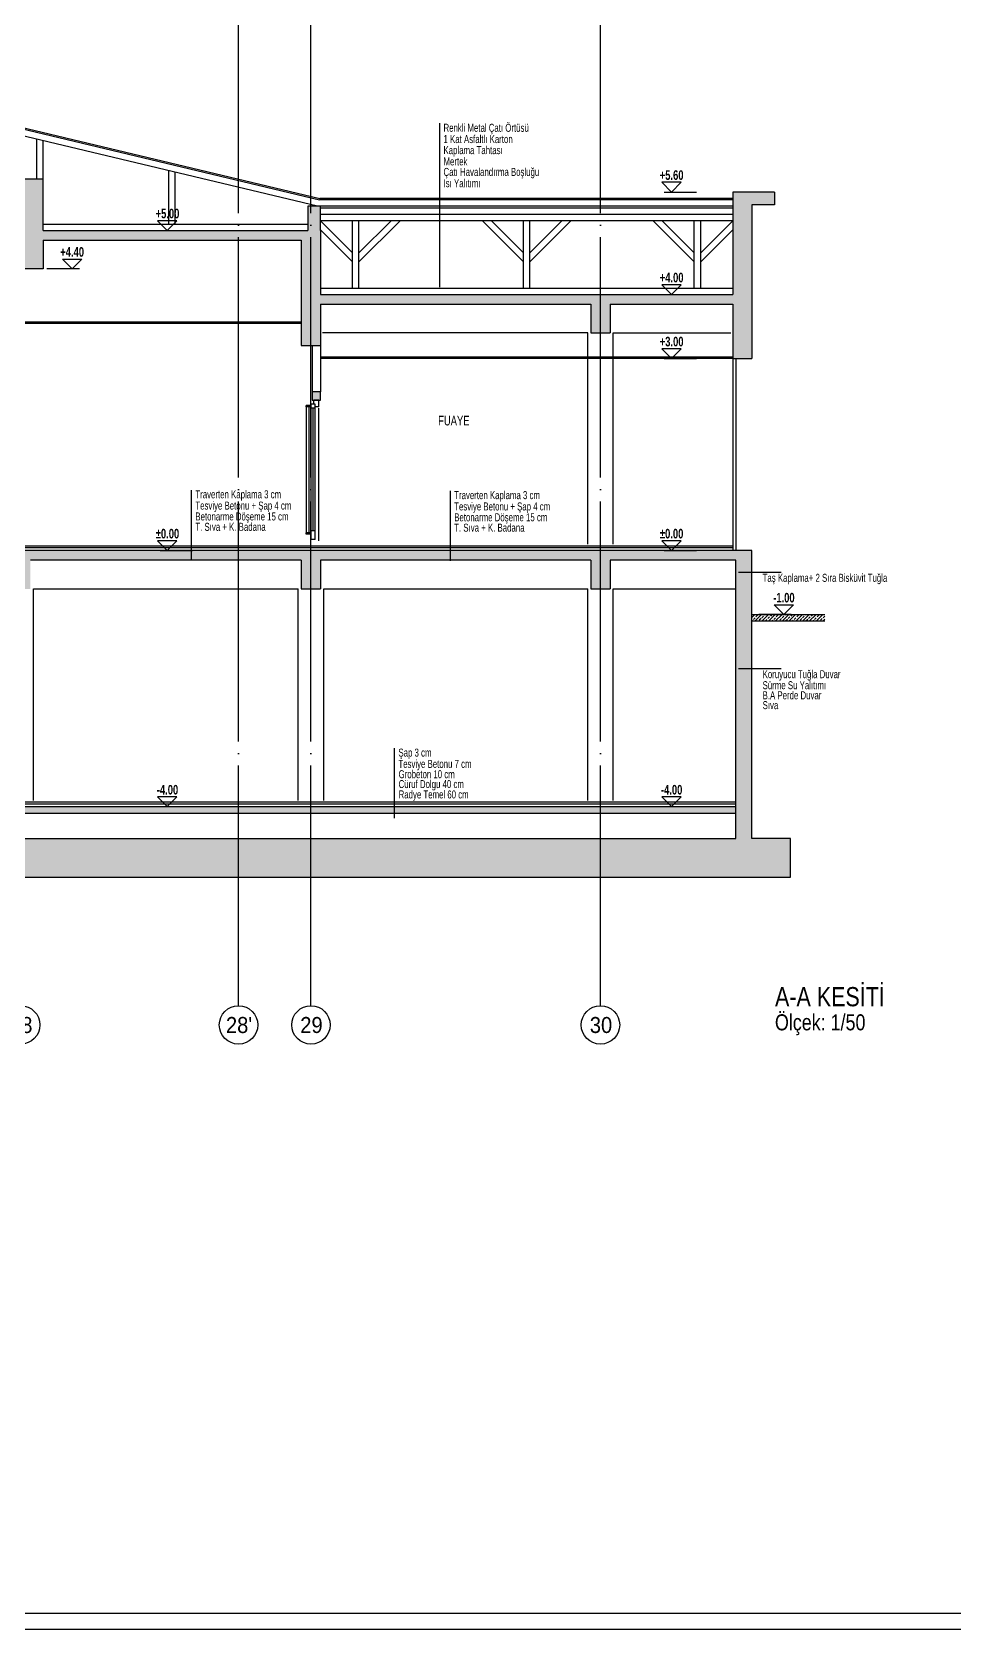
# Model space of a CAD drawing. Extents: x 460786 to 545292, y 30998 to 41694.
# Drawn here: x 514588 to 516027, y 37194 to 39688 of the extents above; entities that cross this region are included whole.
import ezdxf
from ezdxf.enums import TextEntityAlignment as Align

# ---------------------------------------------------------------- set-up
doc = ezdxf.new("R2010")
doc.units = 0
doc.header["$LTSCALE"] = 50
doc.header["$MEASUREMENT"] = 0
doc.linetypes.add('DASHDOT', pattern=[5.5, 5, -0.25, 0, -0.25])
doc.layers.get('0').update_dxf_attribs({"linetype": 'CONTINUOUS'})
for name, color, linetype in [('A-Aks Balonu', 2, 'CONTINUOUS'), ('A-Aks Dikey', 12, 'DASHDOT'), ('A-Asmatavan Alçıpan', 23, 'CONTINUOUS'), ('A-Betonarme', 6, 'CONTINUOUS'), ('A-Cam', 160, 'CONTINUOUS'), ('A-Duvar', 7, 'CONTINUOUS'), ('A-Gör 2', 40, 'CONTINUOUS'), ('A-Gör 3', 25, 'CONTINUOUS'), ('A-Gör 4', 75, 'CONTINUOUS'), ('A-Kaplama', 133, 'CONTINUOUS'), ('A-Kapı Kulp', 40, 'CONTINUOUS'), ('A-Kot', 3, 'CONTINUOUS'), ('A-Lejant', 23, 'CONTINUOUS'), ('A-Malzeme', 32, 'CONTINUOUS'), ('A-Poz-Kapı', 4, 'CONTINUOUS'), ('A-Tarama 1', 9, 'CONTINUOUS'), ('A-Yazı 1', 200, 'CONTINUOUS'), ('A-Yazı 3', 6, 'CONTINUOUS')]:
    doc.layers.add(name, color=color, linetype=linetype)
doc.styles.add('blkan', font='arial.ttf', dxfattribs={"width": 0.9, "height": 12.5})
doc.styles.get("Standard").update_dxf_attribs({"font": 'arial.ttf', "width": 0.9})
doc.styles.add('YAZI', font='arialbd.ttf', dxfattribs={"width": 0.9, "height": 150})
pattern_1 = [(225, (46068.436, 5507.0595), (5.30330086, -5.30330086), []), (225, (46063.133, 5507.0595), (5.30330086, -5.30330086), [3.75, -1.875])]

# ---------------------------------------------------------------- blocks, each defined once
blk = doc.blocks.new('aks')
blk.add_circle((-0.8, 38.6), 60)
at = {"width": 0.9}
blk.add_attdef('AKSNO', text='', height=50, dxfattribs=at).set_placement((-0.8, 38.6), align=Align.MIDDLE_CENTER)
blk = doc.blocks.new('kapı CK tip kesit')
for p, q in [((0, -0.4), (7.5, -0.4)), ((0, -10.4), (0, -0.4)), ((0, -10.4), (5.7, -10.4)), ((0, -212.4), (0, -12.4)), ((5.7, -6.4), (11.7, -6.4)), ((5.7, -197.4), (5.7, -6.4)), ((5.7, -12.4), (11.7, -12.4)), ((7.5, -6.4), (7.5, -0.4)), ((8.7, -197.4), (8.7, -12.4)), ((11.7, -210.4), (11.7, -6.4)), ((5.7, -210.4), (5.7, -197.4)), ((5.7, -197.4), (11.7, -197.4)), ((5.7, -210.4), (11.7, -210.4))]:
    blk.add_line(p, q)
at = {"layer": 'A-Kapı Kulp'}
for p, q in [((11.7, -8.4), (19.2, -8.4)), ((11.7, -10.4), (19.2, -10.4)), ((14.7, -200.4), (14.7, -10.4)), ((18.7, -200.4), (18.7, -10.4)), ((19.2, -10.4), (19.2, -8.4)), ((11.7, -200.4), (19.2, -200.4)), ((11.7, -202.4), (19.2, -202.4)), ((19.2, -202.4), (19.2, -200.4))]:
    blk.add_line(p, q, dxfattribs=at)
at = {"layer": 'A-Poz-Kapı', "width": 0.8}
blk.add_attdef('POZNO', text='', height=12.5, rotation=90, dxfattribs=at).set_placement((-3.1, -142), align=Align.RIGHT)
blk = doc.blocks.new('kot-k')
for p, q in [((9.4, 0), (-32.7, 0)), ((-12.6, 12.6), (12.6, 12.6)), ((0, 0), (-12.6, 12.6)), ((0, 0), (12.6, 12.6))]:
    blk.add_line(p, q)
at = {"style": 'YAZI', "width": 0.7}
blk.add_attdef('KOT', text='', height=12.5, dxfattribs=at).set_placement((0, 22), align=Align.MIDDLE_CENTER)

msp = doc.modelspace()

# ---------------------------------------------------------------- hatches: boundary and pattern name
at = {"layer": 'A-Tarama 1'}
h = msp.add_hatch(dxfattribs=at)
h.set_pattern_fill('ANSI33', color=256, scale=30, angle=180, style=0)
h.set_pattern_definition(pattern_1)
h.paths.add_polyline_path([(515771.99, 38428.33), (515711.99, 38428.33), (515711.99, 38878.33), (514555.52, 38878.33), (514555.52, 38833.33), (513227.52, 38833.33), (513227.52, 38878.33), (511390.02, 38878.33), (511390.02, 38818.33), (511420.02, 38818.33), (511420.02, 38863.33), (511840.52, 38863.33), (511840.52, 38818.33), (511870.52, 38818.33), (511870.52, 38863.33), (512292.52, 38863.33), (512292.52, 38818.33), (512322.52, 38818.33), (512322.52, 38863.33), (512745.52, 38863.33), (512745.52, 38818.33), (512775.52, 38818.33), (512775.52, 38863.33), (513197.52, 38863.33), (513197.52, 38818.33), (513227.52, 38818.33), (514585.52, 38818.33), (514585.52, 38863.33), (515008.52, 38863.33), (515008.52, 38818.33), (515038.52, 38818.33), (515038.52, 38863.33), (515460.52, 38863.33), (515460.52, 38818.33), (515490.52, 38818.33), (515490.52, 38863.33), (515686.95, 38863.33), (515686.95, 38428.33), (508507.02, 38428.33), (508507.02, 38863.33), (508793.52, 38863.33), (508793.52, 38818.33), (508833.52, 38818.33), (508833.52, 38863.33), (509113.52, 38863.33), (509113.52, 38818.33), (509153.52, 38818.33), (509153.52, 38863.33), (509426.02, 38863.33), (509426.02, 38818.33), (509466.02, 38818.33), (509466.02, 38878.33), (508482.02, 38878.33), (508482.02, 38428.33), (508477.02, 38428.33), (508477.02, 38878.33), (507518.52, 38878.33), (507518.52, 38961.63), (507502.02, 38961.63), (507502.02, 38978.33), (506324.02, 38978.33), (506324.02, 38428.33), (506264.02, 38428.33), (506264.02, 38368.33), (515771.99, 38368.33)])
h.paths.add_polyline_path([(506349.02, 38428.33), (506349.02, 38963.33), (506687.02, 38963.33), (506687.02, 38918.33), (506707.02, 38918.33), (506707.02, 38963.33), (507157.02, 38963.33), (507157.02, 38918.33), (507197.02, 38918.33), (507197.02, 38963.33), (507478.52, 38963.33), (507478.52, 38918.33), (507488.52, 38918.33), (507488.52, 38863.33), (507803.52, 38863.33), (507803.52, 38818.33), (507843.52, 38818.33), (507843.52, 38863.33), (508452.02, 38863.33), (508452.02, 38428.33)], flags=16)
h.paths.add_polyline_path([(507611.81, 38911.65), (507581.02, 38911.65), (507581.02, 38928.31), (507550.1, 38928.31), (507550.1, 38944.97), (507532.02, 38944.97), (507532.02, 38961.63), (507518.52, 38961.63), (507518.52, 38928.32), (507611.09, 38878.33), (507642.49, 38878.33), (507642.49, 38894.99), (507611.81, 38894.99)], flags=16)
h.paths.add_polyline_path([(506784.02, 39263.33), (507171.02, 39263.33), (507171.02, 39208.33), (507196.02, 39208.33), (507196.02, 39263.33), (507491.02, 39263.33), (507491.02, 39208.33), (507516.02, 39208.33), (507516.02, 39278.33), (506324.02, 39278.33), (506324.02, 39198.33), (506349.02, 39198.33), (506349.02, 39263.33), (506759.02, 39263.33), (506759.02, 39208.33), (506784.02, 39208.33)])
h.paths.add_polyline_path([(506996.02, 39211.33), (506983.02, 39211.33), (506983.02, 39198.33), (506996.02, 39198.33)], flags=17)
h.paths.add_polyline_path([(506784.02, 39563.33), (507171.02, 39563.33), (507171.02, 39508.33), (507196.02, 39508.33), (507196.02, 39563.33), (507491.02, 39563.33), (507491.02, 39508.33), (507516.02, 39508.33), (507516.02, 39578.33), (506324.02, 39578.33), (506324.02, 39498.33), (506349.02, 39498.33), (506349.02, 39563.33), (506759.02, 39563.33), (506759.02, 39508.33), (506784.02, 39508.33)])
h.paths.add_polyline_path([(506996.02, 39511.33), (506983.02, 39511.33), (506983.02, 39498.33), (506996.02, 39498.33)], flags=17)
h.paths.add_polyline_path([(506784.02, 39863.33), (507171.02, 39863.33), (507171.02, 39808.33), (507196.02, 39808.33), (507196.02, 39863.33), (507491.02, 39863.33), (507491.02, 39808.33), (507516.02, 39808.33), (507516.02, 39878.33), (506324.02, 39878.33), (506324.02, 39798.33), (506349.02, 39798.33), (506349.02, 39863.33), (506759.02, 39863.33), (506759.02, 39808.33), (506784.02, 39808.33)])
h.paths.add_polyline_path([(506784.02, 40163.33), (507171.02, 40163.33), (507171.02, 40108.33), (507196.02, 40108.33), (507196.02, 40163.33), (507491.02, 40163.33), (507491.02, 40108.33), (507516.02, 40108.33), (507516.02, 40178.33), (506324.02, 40178.33), (506324.02, 40098.33), (506349.02, 40098.33), (506349.02, 40163.33), (506759.02, 40163.33), (506759.02, 40108.33), (506784.02, 40108.33)])
h.paths.add_polyline_path([(506996.02, 40111.33), (506983.02, 40111.33), (506983.02, 40098.33), (506996.02, 40098.33)], flags=17)
h.paths.add_polyline_path([(506996.02, 39811.33), (506983.02, 39811.33), (506983.02, 39798.33), (506996.02, 39798.33)], flags=17)
h.paths.add_polyline_path([(507196.02, 40463.33), (507491.02, 40463.33), (507491.02, 40408.33), (507532.02, 40408.33), (507532.02, 40428.33), (507516.02, 40428.33), (507516.02, 40478.33), (506299.02, 40478.33), (506299.02, 40638.33), (506249.02, 40638.33), (506249.02, 40618.33), (506274.02, 40618.33), (506274.02, 40428.33), (506299.02, 40428.33), (506299.02, 40463.33), (506324.02, 40463.33), (506324.02, 40398.33), (506349.02, 40398.33), (506349.02, 40463.33), (506759.02, 40463.33), (506759.02, 40408.33), (506784.02, 40408.33), (506784.02, 40463.33), (507171.02, 40463.33), (507171.02, 40408.33), (507196.02, 40408.33)])
h.paths.add_polyline_path([(506996.02, 40411.33), (506983.02, 40411.33), (506983.02, 40398.33), (506996.02, 40398.33)], flags=17)
h.paths.add_polyline_path([(507196.02, 40743.33), (507171.02, 40743.33), (507171.02, 40718.33), (507196.02, 40718.33)])
h.paths.add_polyline_path([(507516.02, 40858.33), (507491.02, 40858.33), (507491.02, 40798.33), (507196.02, 40798.33), (507196.02, 40858.33), (507171.02, 40858.33), (507171.02, 40783.33), (507516.02, 40783.33)])
h.paths.add_polyline_path([(508833.52, 39338.33), (508808.52, 39338.33), (508808.52, 39278.33), (508482.02, 39278.33), (508482.02, 39178.33), (508507.02, 39178.33), (508507.02, 39263.33), (508808.52, 39263.33), (508808.52, 39178.33), (508833.52, 39178.33)])
h.paths.add_polyline_path([(508477.02, 39278.33), (508467.02, 39278.33), (508467.02, 39358.33), (508502.02, 39358.33), (508502.02, 39378.33), (508477.02, 39378.33), (508452.02, 39378.33), (508452.02, 39278.33), (508452.02, 39178.33), (508477.02, 39178.33)])
h.paths.add_polyline_path([(511385.02, 39278.33), (510023.52, 39278.33), (510023.52, 39438.33), (509998.52, 39438.33), (509998.52, 39278.33), (509138.18, 39278.33), (509138.18, 39338.33), (509113.18, 39338.33), (509113.18, 39178.33), (509138.18, 39178.33), (509138.18, 39263.33), (509436.02, 39263.33), (509436.02, 39218.33), (509466.02, 39218.33), (509466.02, 39263.33), (509998.52, 39263.33), (509998.52, 39218.33), (510028.52, 39218.33), (510028.52, 39263.33), (510451.52, 39263.33), (510451.52, 39218.33), (510481.52, 39218.33), (510481.52, 39263.33), (510904.52, 39263.33), (510904.52, 39218.33), (510934.52, 39218.33), (510934.52, 39263.33), (511355.02, 39263.33), (511355.02, 39218.33), (511385.02, 39218.33)])
h.paths.add_polyline_path([(510033.52, 38863.33), (510446.52, 38863.33), (510446.52, 38818.33), (510486.52, 38818.33), (510486.52, 38863.33), (510899.52, 38863.33), (510899.52, 38818.33), (510939.52, 38818.33), (510939.52, 38863.33), (511355.02, 38863.33), (511355.02, 38698.33), (511385.02, 38698.33), (511385.02, 38878.33), (509993.52, 38878.33), (509993.52, 38818.33), (510033.52, 38818.33)], flags=17)
h.paths.add_polyline_path([(515686.95, 38478.33), (508507.02, 38478.33), (508507.02, 38468.33), (515686.95, 38468.33)], flags=17)
h.paths.add_polyline_path([(513454.02, 39423.33), (513529.77, 39423.33), (513529.77, 39318.33), (513559.77, 39318.33), (513559.77, 39423.33), (513650.52, 39423.33), (513650.52, 39318.33), (513680.52, 39318.33), (513680.52, 39423.33), (513770.77, 39423.33), (513770.77, 39318.33), (513800.77, 39318.33), (513800.77, 39423.33), (513876.52, 39423.33), (513876.52, 39318.33), (513906.52, 39318.33), (513906.52, 39423.33), (513982.27, 39423.33), (513982.27, 39318.33), (514012.27, 39318.33), (514012.27, 39423.33), (514102.52, 39423.33), (514102.52, 39318.33), (514132.52, 39318.33), (514132.52, 39423.33), (514223.27, 39423.33), (514223.27, 39318.33), (514253.27, 39318.33), (514253.27, 39423.33), (514329.02, 39423.33), (514329.02, 39318.33), (514359.02, 39318.33), (514359.02, 39423.33), (514434.77, 39423.33), (514434.77, 39318.33), (514464.77, 39318.33), (514464.77, 39423.33), (514555.52, 39423.33), (514555.52, 39318.33), (514605.52, 39318.33), (514605.52, 39363.33), (515008.52, 39363.33), (515008.52, 39198.33), (515038.52, 39198.33), (515038.52, 39263.33), (515460.52, 39263.33), (515460.52, 39218.33), (515490.52, 39218.33), (515490.52, 39263.33), (515681.99, 39263.33), (515681.99, 39178.33), (515711.99, 39178.33), (515711.99, 39418.33), (515746.99, 39418.33), (515746.99, 39438.33), (515681.99, 39438.33), (515681.99, 39278.33), (515038.52, 39278.33), (515038.52, 39378.33), (515038.52, 39416.33), (515018.52, 39416.33), (515018.52, 39378.33), (514605.52, 39378.33), (514605.52, 39458.33), (514555.52, 39458.33), (514555.52, 39438.33), (513227.52, 39438.33), (513227.52, 39458.33), (513177.52, 39458.33), (513177.52, 39378.33), (512765.52, 39378.33), (512765.52, 39416.33), (512745.52, 39416.33), (512745.52, 39378.33), (512745.52, 39278.33), (511390.02, 39278.33), (511390.02, 39218.33), (511420.02, 39218.33), (511420.02, 39263.33), (511840.52, 39263.33), (511840.52, 39218.33), (511870.52, 39218.33), (511870.52, 39263.33), (512292.52, 39263.33), (512292.52, 39218.33), (512322.52, 39218.33), (512322.52, 39263.33), (512745.52, 39263.33), (512745.52, 39198.33), (512775.52, 39198.33), (512775.52, 39363.33), (513177.52, 39363.33), (513177.52, 39318.33), (513227.52, 39318.33), (513227.52, 39423.33), (513318.27, 39423.33), (513318.27, 39318.33), (513348.27, 39318.33), (513348.27, 39423.33), (513424.02, 39423.33), (513424.02, 39318.33), (513454.02, 39318.33)])
h.paths.add_polyline_path([(512322.52, 39126.33), (512309.52, 39126.33), (512309.52, 39113.33), (512322.52, 39113.33)])
h.paths.add_polyline_path([(512758.52, 39126.33), (512745.52, 39126.33), (512745.52, 39113.33), (512758.52, 39113.33)])
h.paths.add_polyline_path([(515038.52, 39126.33), (515025.52, 39126.33), (515025.52, 39113.33), (515038.52, 39113.33)])
h = msp.add_hatch(dxfattribs=at)
h.set_pattern_fill('ANSI33', color=256, scale=30, angle=180, style=0)
h.set_pattern_definition(pattern_1)
h.paths.add_polyline_path([(515826, 38778.33), (515711.99, 38778.33), (515711.99, 38768.33), (515826, 38768.33)])

# ---------------------------------------------------------------- linework, layer by layer
at = {"layer": 'A-Aks Dikey', "ltscale": 1.5}
for p, q in [((514910.52, 38167.38), (514910.52, 40930.33)), ((515023.52, 38167.38), (515023.52, 40930.33)), ((515475.52, 38167.38), (515475.52, 40930.33))]:
    msp.add_line(p, q, dxfattribs=at)
at = {"layer": 'A-Asmatavan Alçıpan'}
for p, q in [((512775.52, 39235.33), (515008.52, 39235.33)), ((512775.52, 39233.33), (515008.52, 39233.33)), ((515681.99, 39180.33), (515038.52, 39180.33)), ((515681.99, 39178.33), (515038.52, 39178.33))]:
    msp.add_line(p, q, dxfattribs=at)
at = {"layer": 'A-Betonarme'}
for p, q in [((514605.52, 39458.33), (514555.52, 39458.33)), ((514605.52, 39378.33), (514605.52, 39458.33)), ((514605.52, 39378.33), (514605.52, 39458.33)), ((515038.52, 39416.33), (515018.52, 39416.33)), ((515018.52, 39416.33), (515018.52, 39378.33)), ((515038.52, 39378.33), (515038.52, 39416.33)), ((515681.99, 39438.33), (515681.99, 39278.33)), ((515746.99, 39438.33), (515681.99, 39438.33)), ((515711.99, 39418.33), (515711.99, 39178.33)), ((515746.99, 39418.33), (515711.99, 39418.33)), ((515746.99, 39438.33), (515746.99, 39418.33)), ((514605.52, 39378.33), (515018.52, 39378.33)), ((515038.52, 39378.33), (515038.52, 39278.33)), ((514605.52, 39363.33), (515008.52, 39363.33)), ((514605.52, 39363.33), (514605.52, 39318.33)), ((515008.52, 39363.33), (515008.52, 39198.33)), ((514605.52, 39318.33), (514555.52, 39318.33)), ((515038.52, 39278.33), (515681.99, 39278.33)), ((515038.52, 39263.33), (515460.52, 39263.33)), ((515038.52, 39263.33), (515038.52, 39198.33)), ((515460.52, 39263.33), (515460.52, 39218.33)), ((515490.52, 39263.33), (515490.52, 39218.33)), ((515490.52, 39263.33), (515681.99, 39263.33)), ((515681.99, 39263.33), (515681.99, 39178.33)), ((515460.52, 39218.33), (515490.52, 39218.33)), ((515008.52, 39198.33), (515038.52, 39198.33)), ((515681.99, 39178.33), (515711.99, 39178.33)), ((515711.99, 38878.33), (514555.52, 38878.33)), ((515711.99, 38428.33), (515711.99, 38878.33)), ((515008.52, 38863.33), (514585.52, 38863.33)), ((515008.52, 38863.33), (515008.52, 38818.33)), ((515038.52, 38863.33), (515038.52, 38818.33)), ((515460.52, 38863.33), (515038.52, 38863.33)), ((515460.52, 38863.33), (515460.52, 38818.33)), ((515686.95, 38863.33), (515490.52, 38863.33)), ((515490.52, 38863.33), (515490.52, 38818.33)), ((515686.95, 38428.33), (515686.95, 38863.33)), ((515008.52, 38818.33), (515038.52, 38818.33)), ((515460.52, 38818.33), (515490.52, 38818.33)), ((515711.99, 38778.33), (515826, 38778.33)), ((515711.99, 38768.33), (515826, 38768.33)), ((508507.02, 38478.33), (515686.95, 38478.33)), ((508507.02, 38468.33), (515686.95, 38468.33)), ((508507.02, 38428.33), (515686.95, 38428.33)), ((515771.99, 38428.33), (515711.99, 38428.33)), ((515771.99, 38368.33), (515771.99, 38428.33)), ((506264.02, 38368.33), (515771.99, 38368.33))]:
    msp.add_line(p, q, dxfattribs=at)
msp.add_lwpolyline([(515038.52, 39126.33), (515025.52, 39126.33), (515025.52, 39113.33), (515038.52, 39113.33)], close=True, dxfattribs=at)
at = {"layer": 'A-Cam'}
for p, q in [((515681.99, 39178.33), (515681.99, 38878.33)), ((515686.99, 39178.33), (515686.99, 38878.33))]:
    msp.add_line(p, q, dxfattribs=at)
at = {"layer": 'A-Duvar'}
for p, q in [((515025.52, 39198.33), (515025.52, 39126.33)), ((515038.52, 39198.33), (515038.52, 39126.33))]:
    msp.add_line(p, q, dxfattribs=at)
at = {"layer": 'A-Gör 2'}
for p, q in [((515681.99, 39403.33), (515038.52, 39403.33)), ((515681.99, 39393.33), (515038.52, 39393.33)), ((515038.52, 39393.33), (515088.52, 39343.33)), ((515088.52, 39288.33), (515088.52, 39393.33)), ((515098.52, 39288.33), (515098.52, 39393.33)), ((515148.52, 39393.33), (515098.52, 39343.33)), ((515162.66, 39393.33), (515098.52, 39329.19)), ((515291.11, 39393.33), (515355.26, 39329.19)), ((515305.26, 39393.33), (515355.26, 39343.33)), ((515355.26, 39288.33), (515355.26, 39393.33)), ((515365.26, 39288.33), (515365.26, 39393.33)), ((515415.26, 39393.33), (515365.26, 39343.33)), ((515429.4, 39393.33), (515365.26, 39329.19)), ((515557.85, 39393.33), (515621.99, 39329.19)), ((515571.99, 39393.33), (515621.99, 39343.33)), ((515621.99, 39288.33), (515621.99, 39393.33)), ((515631.99, 39288.33), (515631.99, 39393.33)), ((515681.99, 39393.33), (515631.99, 39343.33)), ((515038.52, 39379.19), (515088.52, 39329.19)), ((515681.99, 39379.19), (515631.99, 39329.19)), ((515038.52, 39288.33), (515681.99, 39288.33)), ((515455.52, 39218.33), (515041.79, 39218.33)), ((515455.52, 38888.05), (515455.52, 39218.33)), ((515495.52, 38888.05), (515495.52, 39218.33)), ((515495.52, 39218.33), (515679.11, 39218.33)), ((514590.52, 38488.05), (514590.52, 38818.33)), ((514590.52, 38818.33), (515003.52, 38818.33)), ((515003.52, 38488.05), (515003.52, 38818.33)), ((515043.52, 38488.05), (515043.52, 38818.33)), ((515043.52, 38818.33), (515455.52, 38818.33)), ((515455.52, 38488.05), (515455.52, 38818.33)), ((515495.52, 38488.05), (515495.52, 38818.33)), ((515495.52, 38818.33), (515686.95, 38818.33))]:
    msp.add_line(p, q, dxfattribs=at)
at = {"layer": 'A-Gör 3'}
for p, q in [((515681.99, 39416.33), (515038.52, 39416.33)), ((515681.99, 39413.33), (515038.52, 39413.33))]:
    msp.add_line(p, q, dxfattribs=at)
at = {"layer": 'A-Gör 4'}
for p, q in [((514136.12, 39641.33), (515037.12, 39426.33)), ((514136.34, 39643.33), (515037.34, 39428.33)), ((514134.94, 39631.33), (515033.65, 39416.88)), ((514595.52, 39458.33), (514595.52, 39521.42)), ((514605.52, 39458.33), (514605.52, 39519.03)), ((514801.52, 39388.33), (514801.52, 39472.26)), ((514811.52, 39388.33), (514811.52, 39469.87)), ((515681.99, 39426.33), (515037.12, 39426.33)), ((515681.99, 39428.33), (515037.34, 39428.33)), ((514605.52, 39388.33), (515018.52, 39388.33))]:
    msp.add_line(p, q, dxfattribs=at)
at = {"layer": 'A-Kaplama'}
for p, q in [((515681.99, 38885.33), (514548.52, 38885.33)), ((515681.99, 38882.33), (514551.52, 38882.33)), ((515686.95, 38485.33), (511385.02, 38485.33)), ((515686.95, 38482.33), (511385.02, 38482.33))]:
    msp.add_line(p, q, dxfattribs=at)
at = {"layer": 'A-Lejant'}
msp.add_lwpolyline([(460786.15, 41693.81), (460786.15, 37193.81), (545291.84, 37193.81), (545291.84, 41693.81), (460786.15, 41693.81)], dxfattribs=at)
msp.add_lwpolyline([(460811.15, 41668.81), (460811.15, 37218.81), (545266.84, 37218.81), (545266.84, 41668.81)], close=True, dxfattribs=at)
at = {"layer": 'A-Malzeme'}
for p, q in [((515224.08, 39546.08), (515224.08, 39289.58)), ((514836.74, 38972.89), (514836.74, 38863.83)), ((515240.8, 38971.58), (515240.8, 38862.52)), ((515757.82, 38844.18), (515691.2, 38844.18)), ((515757.82, 38693.69), (515691.2, 38693.69)), ((515153.7, 38569.47), (515153.7, 38460.41))]:
    msp.add_line(p, q, dxfattribs=at)

# ---------------------------------------------------------------- block references
at = {"layer": 'A-Aks Balonu'}
ref = msp.add_blockref('aks', (514570.1, 38156.7), dxfattribs=dict(at, xscale=0.5, yscale=0.5, zscale=0.5, rotation=179.9999999999997))
ref.add_attrib('AKSNO', '28', dxfattribs={"layer": '0', "height": 25, "width": 0.9}).set_placement((514571.32, 38137.28), align=Align.MIDDLE_CENTER)
ref = msp.add_blockref('aks', (514910.1, 38156.7), dxfattribs=dict(at, xscale=0.5, yscale=0.5, zscale=0.5, rotation=179.9999999999997))
ref.add_attrib('AKSNO', "28'", dxfattribs={"layer": '0', "height": 25, "width": 0.9}).set_placement((514911.32, 38137.28), align=Align.MIDDLE_CENTER)
ref = msp.add_blockref('aks', (515023.1, 38156.7), dxfattribs=dict(at, xscale=0.5, yscale=0.5, zscale=0.5, rotation=179.9999999999997))
ref.add_attrib('AKSNO', '29', dxfattribs={"layer": '0', "height": 25, "width": 0.9}).set_placement((515024.32, 38137.28), align=Align.MIDDLE_CENTER)
ref = msp.add_blockref('aks', (515475.1, 38156.7), dxfattribs=dict(at, xscale=0.5, yscale=0.5, zscale=0.5, rotation=179.9999999999997))
ref.add_attrib('AKSNO', '30', dxfattribs={"layer": '0', "height": 25, "width": 0.9}).set_placement((515476.32, 38137.29), align=Align.MIDDLE_CENTER)
at = {"layer": 'A-Cam', "xscale": -1.037735849056048, "yscale": 1.037735849056048, "zscale": 1.037735849056048}
msp.add_blockref('kapı CK tip kesit', (515035.91, 39113.76), dxfattribs=at)
at = {"layer": 'A-Kot'}
ref = msp.add_blockref('kot-k', (515586.22, 39438.33), dxfattribs=dict(at, xscale=-1.200000000186265, yscale=1.200000000186265, zscale=1.200000000186265))
ref.add_attrib('KOT', '+5.60', dxfattribs={"layer": '0', "height": 15, "style": 'YAZI', "width": 0.7}).set_placement((515586.6, 39464.73), align=Align.MIDDLE_CENTER)
ref = msp.add_blockref('kot-k', (514799.22, 39378.33), dxfattribs=dict(at, xscale=-1.200000000186265, yscale=1.200000000186265, zscale=1.200000000186265))
ref.add_attrib('KOT', '+5.00', dxfattribs={"layer": '0', "height": 15, "style": 'YAZI', "width": 0.7}).set_placement((514799.6, 39404.73), align=Align.MIDDLE_CENTER)
at = {"layer": 'A-Kot', "xscale": 1.200000000186265, "yscale": 1.200000000186265, "zscale": 1.200000000186265}
for p, values in [((514650.73, 39318.33), {'KOT': '+4.40'}), ((515761.84, 38778.33), {'KOT': '-1.00'})]:
    msp.add_blockref('kot-k', p, dxfattribs=at).add_auto_attribs(values)
at = {"layer": 'A-Kot'}
ref = msp.add_blockref('kot-k', (515586.22, 39278.33), dxfattribs=dict(at, xscale=-1.200000000186265, yscale=1.200000000186265, zscale=1.200000000186265))
ref.add_attrib('KOT', '+4.00', dxfattribs={"layer": '0', "height": 15, "style": 'YAZI', "width": 0.7}).set_placement((515586.6, 39304.73), align=Align.MIDDLE_CENTER)
ref = msp.add_blockref('kot-k', (515586.22, 39178.33), dxfattribs=dict(at, xscale=-1.200000000186265, yscale=1.200000000186265, zscale=1.200000000186265))
ref.add_attrib('KOT', '+3.00', dxfattribs={"layer": '0', "height": 15, "style": 'YAZI', "width": 0.7}).set_placement((515586.6, 39204.73), align=Align.MIDDLE_CENTER)
ref = msp.add_blockref('kot-k', (514799.22, 38878.33), dxfattribs=dict(at, xscale=-1.200000000186265, yscale=1.200000000186265, zscale=1.200000000186265))
ref.add_attrib('KOT', '%%p0.00', dxfattribs={"layer": '0', "height": 15, "style": 'YAZI', "width": 0.7}).set_placement((514799.6, 38904.73), align=Align.MIDDLE_CENTER)
ref = msp.add_blockref('kot-k', (515586.22, 38878.33), dxfattribs=dict(at, xscale=-1.200000000186265, yscale=1.200000000186265, zscale=1.200000000186265))
ref.add_attrib('KOT', '%%p0.00', dxfattribs={"layer": '0', "height": 15, "style": 'YAZI', "width": 0.7}).set_placement((515586.6, 38904.73), align=Align.MIDDLE_CENTER)
ref = msp.add_blockref('kot-k', (514799.22, 38478.33), dxfattribs=dict(at, xscale=-1.200000000186265, yscale=1.200000000186265, zscale=1.200000000186265))
ref.add_attrib('KOT', '-4.00', dxfattribs={"layer": '0', "height": 15, "style": 'YAZI', "width": 0.7}).set_placement((514799.6, 38504.73), align=Align.MIDDLE_CENTER)
ref = msp.add_blockref('kot-k', (515586.22, 38478.33), dxfattribs=dict(at, xscale=-1.200000000186265, yscale=1.200000000186265, zscale=1.200000000186265))
ref.add_attrib('KOT', '-4.00', dxfattribs={"layer": '0', "height": 15, "style": 'YAZI', "width": 0.7}).set_placement((515586.6, 38504.73), align=Align.MIDDLE_CENTER)

# ---------------------------------------------------------------- texts
at = {"layer": 'A-Malzeme', "style": 'blkan', "width": 0.7}
for s, p in [('Renkli Metal Çatı Örtüsü', (515230.47, 39532.37)), ('1 Kat Asfaltlı Karton', (515230.47, 39514.75)), ('Kaplama Tahtası', (515230.47, 39497.47)), ('Mertek', (515230.47, 39479.85)), ('Çatı Havalandırma Boşluğu', (515230.47, 39463.44)), ('Isı Yalıtımı', (515230.47, 39445.82)), ('Traverten Kaplama 3 cm', (514843.13, 38959.91)), ('Traverten Kaplama 3 cm', (515247.2, 38958.6)), ('Tesviye Betonu + Şap 4 cm', (514843.13, 38942.28)), ('Tesviye Betonu + Şap 4 cm', (515247.2, 38940.97)), ('T. Sıva + K. Badana', (514843.13, 38909.12)), ('Betonarme Döşeme 15 cm', (514843.13, 38925.32)), ('T. Sıva + K. Badana', (515247.2, 38907.81)), ('Betonarme Döşeme 15 cm', (515247.2, 38924.01)), ('Taş Kaplama+ 2 Sıra Bisküvit Tuğla', (515728.66, 38829.48)), ('Koruyucu Tuğla Duvar', (515728.66, 38678.99)), ('Sürme Su Yalıtımı', (515728.66, 38661.74)), ('Sıva', (515728.66, 38630.63)), ('B.A Perde Duvar', (515728.66, 38646)), ('Şap 3 cm', (515160.09, 38556.49)), ('Tesviye Betonu 7 cm', (515160.09, 38538.86)), ('Grobeton 10 cm', (515160.39, 38522.72)), ('Cüruf Dolgu 40 cm', (515160.39, 38507.35)), ('Radye Temel 60 cm', (515160.39, 38491.16))]:
    msp.add_text(s, height=12.5, dxfattribs=at).set_placement(p)
at = {"layer": 'A-Yazı 1', "style": 'blkan', "width": 0.7}
msp.add_text('FUAYE', height=15, dxfattribs=at).set_placement((515222.16, 39073.77))
at = {"layer": 'A-Yazı 3', "style": 'blkan', "width": 0.8}
for s, height, p in [('A-A KESİTİ', 30, (515747.99, 38166.52)), ('Ölçek: 1/50', 25, (515747.83, 38128.97))]:
    msp.add_text(s, height=height, dxfattribs=at).set_placement(p)

doc.saveas('drawing.dxf')
